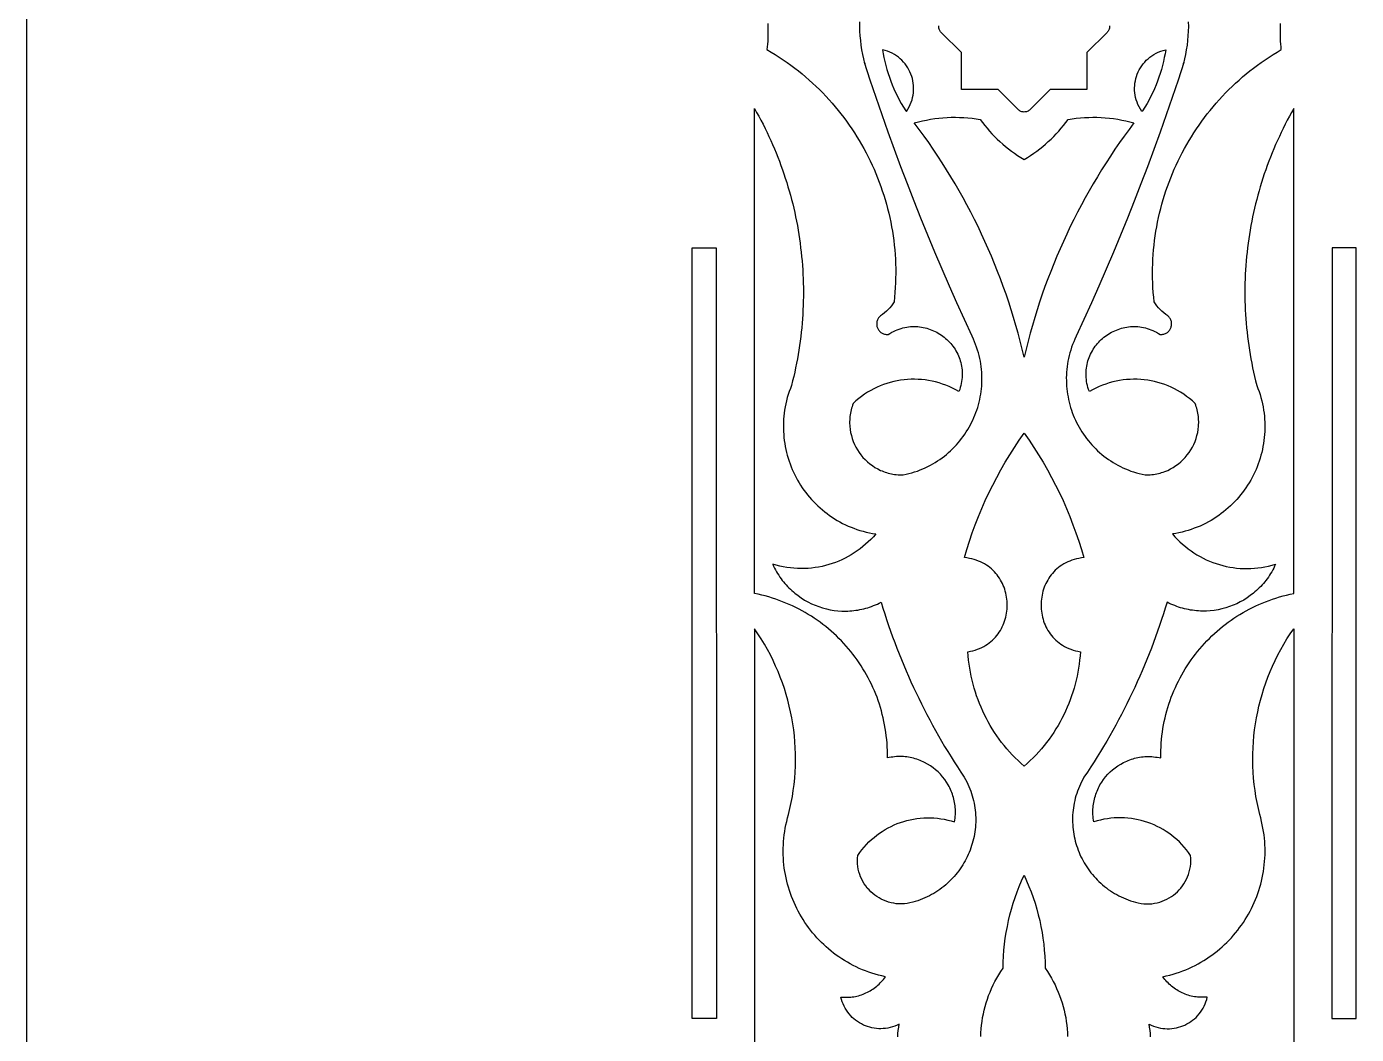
# Model space of a CAD drawing. Extents: x -149 to 151, y -466 to 434.
# Drawn here: x -149.5 to 50.5, y -167.1 to -15.6 of the extents above; entities that cross this region are included whole.
import ezdxf

# ---------------------------------------------------------------- set-up
doc = ezdxf.new("R2010")
doc.units = 0
doc.header["$MEASUREMENT"] = 0
doc.layers.add('LAYER_1', color=18, linetype='CONTINUOUS')

msp = doc.modelspace()

# ---------------------------------------------------------------- linework, layer by layer
at = {"layer": 'LAYER_1'}
for points in [[(-149.47, -465.6), (150.53, -465.6), (150.53, 434.4), (-149.47, 434.4)], [(-20.75, -19.08), (-20.65, -19.68), (-20.54, -20.27), (-20.41, -20.87), (-20.26, -21.46), (-20.1, -22.05), (-19.93, -22.64), (-19.73, -23.22), (-19.52, -23.8), (-19.3, -24.38), (-19.06, -24.95), (-18.8, -25.51), (-18.53, -26.07), (-18.24, -26.62), (-17.94, -27.17), (-17.62, -27.71), (-17.28, -28.24), (-17.16, -28.34), (-16.94, -28.01), (-16.75, -27.67), (-16.58, -27.33), (-16.44, -26.98), (-16.32, -26.62), (-16.23, -26.27), (-16.16, -25.91), (-16.11, -25.55), (-16.08, -25.19), (-16.08, -24.83), (-16.09, -24.47), (-16.13, -24.12), (-16.19, -23.77), (-16.27, -23.42), (-16.37, -23.08), (-16.49, -22.75), (-16.63, -22.42), (-16.78, -22.1), (-16.96, -21.79), (-17.15, -21.5), (-17.36, -21.21), (-17.59, -20.93), (-17.84, -20.67), (-18.1, -20.43), (-18.38, -20.19), (-18.67, -19.98), (-18.98, -19.78), (-19.31, -19.6), (-19.65, -19.44), (-20, -19.3), (-20.37, -19.17)], [(21.82, -19.08), (21.72, -19.68), (21.61, -20.27), (21.48, -20.87), (21.33, -21.46), (21.17, -22.05), (20.99, -22.64), (20.8, -23.22), (20.59, -23.8), (20.37, -24.38), (20.13, -24.95), (19.87, -25.51), (19.6, -26.07), (19.31, -26.62), (19.01, -27.17), (18.69, -27.71), (18.35, -28.24), (18.22, -28.34), (18.01, -28.01), (17.82, -27.67), (17.65, -27.33), (17.51, -26.98), (17.39, -26.62), (17.3, -26.27), (17.22, -25.91), (17.18, -25.55), (17.15, -25.19), (17.14, -24.83), (17.16, -24.47), (17.2, -24.12), (17.26, -23.77), (17.34, -23.42), (17.44, -23.08), (17.55, -22.75), (17.69, -22.42), (17.85, -22.1), (18.02, -21.79), (18.22, -21.5), (18.43, -21.21), (18.66, -20.93), (18.9, -20.67), (19.17, -20.43), (19.45, -20.19), (19.74, -19.98), (20.05, -19.78), (20.37, -19.6), (20.71, -19.44), (21.07, -19.3), (21.44, -19.17)], [(-40.02, -100.83), (-40.02, -27.9), (-39.69, -28.5), (-39.36, -29.09), (-39.04, -29.69), (-38.73, -30.29), (-38.43, -30.9), (-38.13, -31.51), (-37.84, -32.12), (-37.56, -32.74), (-37.28, -33.35), (-37.02, -33.97), (-36.76, -34.6), (-36.51, -35.22), (-36.27, -35.85), (-36.03, -36.48), (-35.81, -37.12), (-35.59, -37.75), (-35.38, -38.39), (-35.17, -39.03), (-34.98, -39.67), (-34.79, -40.31), (-34.61, -40.96), (-34.44, -41.61), (-34.27, -42.26), (-34.12, -42.91), (-33.97, -43.56), (-33.83, -44.22), (-33.69, -44.87), (-33.57, -45.53), (-33.45, -46.19), (-33.34, -46.85), (-33.24, -47.51), (-33.15, -48.17), (-33.07, -48.84), (-32.99, -49.5), (-32.92, -50.17), (-32.86, -50.83), (-32.81, -51.5), (-32.76, -52.17), (-32.72, -52.84), (-32.7, -53.51), (-32.67, -54.18), (-32.66, -54.85), (-32.66, -55.52), (-32.66, -56.19), (-32.67, -56.86), (-32.69, -57.53), (-32.72, -58.2), (-32.76, -58.87), (-32.8, -59.54), (-32.85, -60.21), (-32.91, -60.88), (-32.98, -61.55), (-33.06, -62.22), (-33.14, -62.89), (-33.24, -63.56), (-33.34, -64.23), (-33.45, -64.89), (-33.57, -65.56), (-33.69, -66.23), (-33.83, -66.89), (-33.97, -67.55), (-34.12, -68.22), (-34.28, -68.88), (-34.44, -69.54), (-34.62, -70), (-34.79, -70.46), (-34.94, -70.92), (-35.08, -71.39), (-35.2, -71.85), (-35.31, -72.32), (-35.4, -72.78), (-35.48, -73.25), (-35.54, -73.71), (-35.6, -74.17), (-35.63, -74.64), (-35.66, -75.1), (-35.67, -75.56), (-35.67, -76.02), (-35.65, -76.48), (-35.62, -76.94), (-35.58, -77.39), (-35.53, -77.84), (-35.46, -78.29), (-35.39, -78.74), (-35.3, -79.18), (-35.19, -79.62), (-35.08, -80.06), (-34.95, -80.49), (-34.82, -80.92), (-34.67, -81.35), (-34.5, -81.77), (-34.33, -82.18), (-34.15, -82.59), (-33.95, -83), (-33.75, -83.39), (-33.53, -83.79), (-33.31, -84.18), (-33.07, -84.56), (-32.82, -84.93), (-32.57, -85.3), (-32.3, -85.66), (-32.02, -86.01), (-31.73, -86.36), (-31.44, -86.7), (-31.13, -87.03), (-30.81, -87.35), (-30.49, -87.67), (-30.16, -87.97), (-29.81, -88.27), (-29.46, -88.55), (-29.1, -88.83), (-28.73, -89.1), (-28.35, -89.36), (-27.97, -89.61), (-27.57, -89.85), (-27.17, -90.07), (-26.76, -90.29), (-26.35, -90.5), (-25.92, -90.69), (-25.49, -90.87), (-25.05, -91.04), (-24.6, -91.2), (-24.15, -91.35), (-23.69, -91.48), (-23.22, -91.61), (-22.74, -91.71), (-22.26, -91.81), (-21.78, -91.89), (-22.14, -92.3), (-22.51, -92.7), (-22.9, -93.08), (-23.3, -93.44), (-23.71, -93.79), (-24.13, -94.12), (-24.56, -94.44), (-25.01, -94.74), (-25.46, -95.02), (-25.92, -95.28), (-26.39, -95.53), (-26.86, -95.76), (-27.35, -95.97), (-27.84, -96.16), (-28.34, -96.34), (-28.84, -96.5), (-29.35, -96.64), (-29.86, -96.76), (-30.38, -96.86), (-30.9, -96.94), (-31.42, -97.01), (-31.95, -97.06), (-32.48, -97.08), (-33.01, -97.09), (-33.55, -97.08), (-34.08, -97.05), (-34.61, -97), (-35.15, -96.93), (-35.68, -96.84), (-36.21, -96.73), (-36.74, -96.6), (-37.27, -96.45), (-37.14, -96.74), (-36.99, -97.02), (-36.85, -97.3), (-36.69, -97.57), (-36.53, -97.84), (-36.37, -98.1), (-36.2, -98.36), (-36.02, -98.61), (-35.83, -98.86), (-35.64, -99.1), (-35.45, -99.33), (-35.25, -99.56), (-35.04, -99.78), (-34.83, -99.99), (-34.62, -100.2), (-34.4, -100.41), (-34.17, -100.61), (-33.94, -100.8), (-33.47, -101.16), (-32.99, -101.5), (-32.48, -101.82), (-31.97, -102.11), (-31.44, -102.37), (-30.9, -102.6), (-30.34, -102.81), (-29.78, -102.99), (-29.21, -103.14), (-28.63, -103.27), (-28.05, -103.37), (-27.46, -103.43), (-26.87, -103.47), (-26.57, -103.48), (-26.27, -103.48), (-25.97, -103.47), (-25.68, -103.45), (-25.38, -103.43), (-25.08, -103.4), (-24.78, -103.36), (-24.48, -103.32), (-24.18, -103.26), (-23.88, -103.2), (-23.59, -103.13), (-23.29, -103.06), (-22.99, -102.97), (-22.7, -102.88), (-22.41, -102.77), (-22.11, -102.66), (-21.82, -102.55), (-21.53, -102.42), (-21.25, -102.29), (-20.96, -102.14), (-20.7, -103.02), (-20.42, -103.89), (-20.14, -104.76), (-19.85, -105.63), (-19.55, -106.49), (-19.24, -107.35), (-18.92, -108.21), (-18.6, -109.06), (-18.27, -109.91), (-17.93, -110.76), (-17.58, -111.6), (-17.22, -112.45), (-16.86, -113.28), (-16.49, -114.12), (-16.11, -114.95), (-15.72, -115.77), (-15.32, -116.59), (-14.92, -117.41), (-14.51, -118.23), (-14.09, -119.04), (-13.66, -119.85), (-13.23, -120.65), (-12.79, -121.45), (-12.34, -122.24), (-11.88, -123.03), (-11.42, -123.82), (-10.94, -124.6), (-10.46, -125.38), (-9.97, -126.15), (-9.48, -126.92), (-8.98, -127.69), (-8.47, -128.45), (-8.28, -128.79), (-8.1, -129.14), (-7.93, -129.49), (-7.77, -129.84), (-7.63, -130.19), (-7.5, -130.54), (-7.37, -130.9), (-7.26, -131.26), (-7.16, -131.62), (-7.07, -131.98), (-7, -132.34), (-6.93, -132.7), (-6.87, -133.07), (-6.83, -133.43), (-6.79, -133.79), (-6.77, -134.15), (-6.75, -134.52), (-6.75, -134.88), (-6.75, -135.24), (-6.77, -135.6), (-6.8, -135.96), (-6.83, -136.31), (-6.88, -136.67), (-6.94, -137.02), (-7, -137.37), (-7.08, -137.72), (-7.16, -138.07), (-7.26, -138.41), (-7.36, -138.75), (-7.47, -139.09), (-7.59, -139.43), (-7.72, -139.76), (-7.86, -140.09), (-8.01, -140.41), (-8.17, -140.73), (-8.34, -141.04), (-8.51, -141.35), (-8.7, -141.66), (-8.89, -141.96), (-9.09, -142.26), (-9.3, -142.55), (-9.52, -142.83), (-9.74, -143.11), (-9.98, -143.38), (-10.22, -143.65), (-10.47, -143.91), (-10.73, -144.16), (-10.99, -144.41), (-11.26, -144.65), (-11.54, -144.88), (-11.83, -145.11), (-12.13, -145.33), (-12.43, -145.54), (-12.74, -145.74), (-13.06, -145.93), (-13.38, -146.12), (-13.71, -146.29), (-14.05, -146.46), (-14.39, -146.62), (-14.75, -146.77), (-15.1, -146.91), (-15.47, -147.04), (-15.84, -147.16), (-16.22, -147.27), (-16.64, -147.37), (-17.05, -147.44), (-17.47, -147.49), (-17.88, -147.51), (-18.29, -147.51), (-18.69, -147.48), (-19.08, -147.42), (-19.47, -147.34), (-19.85, -147.24), (-20.23, -147.12), (-20.59, -146.97), (-20.94, -146.81), (-21.28, -146.62), (-21.61, -146.42), (-21.93, -146.19), (-22.23, -145.95), (-22.52, -145.69), (-22.79, -145.41), (-23.05, -145.12), (-23.28, -144.81), (-23.51, -144.49), (-23.71, -144.16), (-23.89, -143.81), (-24.05, -143.45), (-24.19, -143.08), (-24.31, -142.7), (-24.4, -142.31), (-24.47, -141.9), (-24.52, -141.5), (-24.54, -141.08), (-24.53, -140.65), (-24.49, -140.22), (-24.19, -139.79), (-23.87, -139.37), (-23.53, -138.96), (-23.18, -138.57), (-22.81, -138.2), (-22.44, -137.85), (-22.04, -137.51), (-21.64, -137.19), (-21.23, -136.88), (-20.8, -136.6), (-20.37, -136.33), (-19.92, -136.08), (-19.47, -135.85), (-19.01, -135.64), (-18.54, -135.44), (-18.06, -135.26), (-17.58, -135.11), (-17.09, -134.97), (-16.59, -134.85), (-16.09, -134.75), (-15.59, -134.67), (-15.08, -134.62), (-14.57, -134.58), (-14.06, -134.56), (-13.54, -134.56), (-13.03, -134.59), (-12.51, -134.63), (-11.99, -134.7), (-11.48, -134.79), (-10.96, -134.9), (-10.45, -135.03), (-9.94, -135.18), (-9.89, -134.91), (-9.86, -134.63), (-9.83, -134.36), (-9.81, -134.09), (-9.81, -133.82), (-9.81, -133.55), (-9.81, -133.29), (-9.83, -133.02), (-9.86, -132.76), (-9.89, -132.5), (-9.93, -132.25), (-9.98, -131.99), (-10.04, -131.74), (-10.1, -131.5), (-10.17, -131.25), (-10.25, -131.01), (-10.34, -130.77), (-10.43, -130.54), (-10.53, -130.3), (-10.64, -130.08), (-10.75, -129.85), (-10.87, -129.63), (-11.13, -129.2), (-11.41, -128.79), (-11.72, -128.4), (-12.05, -128.02), (-12.4, -127.67), (-12.77, -127.34), (-13.16, -127.03), (-13.57, -126.74), (-13.99, -126.48), (-14.43, -126.24), (-14.66, -126.13), (-14.89, -126.03), (-15.12, -125.93), (-15.36, -125.84), (-15.6, -125.76), (-15.84, -125.68), (-16.08, -125.62), (-16.33, -125.56), (-16.58, -125.51), (-16.84, -125.46), (-17.09, -125.42), (-17.35, -125.4), (-17.61, -125.37), (-17.87, -125.36), (-18.14, -125.36), (-18.4, -125.36), (-18.67, -125.37), (-18.94, -125.4), (-19.21, -125.43), (-19.48, -125.47), (-19.75, -125.51), (-20.02, -125.57), (-20.02, -125.01), (-20.03, -124.45), (-20.05, -123.89), (-20.08, -123.34), (-20.13, -122.78), (-20.19, -122.24), (-20.26, -121.69), (-20.34, -121.15), (-20.44, -120.61), (-20.54, -120.08), (-20.66, -119.54), (-20.79, -119.02), (-20.93, -118.5), (-21.08, -117.98), (-21.24, -117.46), (-21.41, -116.95), (-21.59, -116.45), (-21.79, -115.95), (-21.99, -115.46), (-22.21, -114.97), (-22.43, -114.48), (-22.67, -114), (-22.91, -113.53), (-23.17, -113.06), (-23.43, -112.6), (-23.7, -112.15), (-23.99, -111.7), (-24.28, -111.26), (-24.58, -110.82), (-24.89, -110.39), (-25.22, -109.97), (-25.54, -109.55), (-25.88, -109.15), (-26.23, -108.74), (-26.58, -108.35), (-26.95, -107.97), (-27.32, -107.59), (-27.7, -107.22), (-28.09, -106.85), (-28.48, -106.5), (-28.89, -106.15), (-29.3, -105.82), (-29.72, -105.49), (-30.14, -105.17), (-30.57, -104.86), (-31.02, -104.56), (-31.46, -104.26), (-31.92, -103.98), (-32.38, -103.71), (-32.85, -103.44), (-33.32, -103.19), (-33.8, -102.94), (-34.29, -102.71), (-34.78, -102.48), (-35.28, -102.27), (-35.79, -102.07), (-36.3, -101.87), (-36.81, -101.69), (-37.33, -101.52), (-37.86, -101.36), (-38.4, -101.21), (-38.93, -101.07), (-39.48, -100.95)], [(41.09, -100.83), (41.09, -27.9), (40.76, -28.5), (40.43, -29.09), (40.11, -29.69), (39.8, -30.29), (39.49, -30.9), (39.2, -31.51), (38.91, -32.12), (38.62, -32.74), (38.35, -33.35), (38.09, -33.97), (37.83, -34.6), (37.58, -35.22), (37.33, -35.85), (37.1, -36.48), (36.87, -37.12), (36.65, -37.75), (36.44, -38.39), (36.24, -39.03), (36.04, -39.67), (35.86, -40.31), (35.68, -40.96), (35.5, -41.61), (35.34, -42.26), (35.18, -42.91), (35.03, -43.56), (34.89, -44.22), (34.76, -44.87), (34.64, -45.53), (34.52, -46.19), (34.41, -46.85), (34.31, -47.51), (34.22, -48.17), (34.13, -48.84), (34.06, -49.5), (33.99, -50.17), (33.93, -50.83), (33.87, -51.5), (33.83, -52.17), (33.79, -52.84), (33.76, -53.51), (33.74, -54.18), (33.73, -54.85), (33.72, -55.52), (33.73, -56.19), (33.74, -56.86), (33.76, -57.53), (33.79, -58.2), (33.82, -58.87), (33.87, -59.54), (33.92, -60.21), (33.98, -60.88), (34.05, -61.55), (34.13, -62.22), (34.21, -62.89), (34.3, -63.56), (34.4, -64.23), (34.51, -64.89), (34.63, -65.56), (34.76, -66.23), (34.89, -66.89), (35.03, -67.55), (35.19, -68.22), (35.34, -68.88), (35.51, -69.54), (35.69, -70), (35.86, -70.46), (36.01, -70.92), (36.14, -71.39), (36.27, -71.85), (36.37, -72.32), (36.47, -72.78), (36.55, -73.25), (36.61, -73.71), (36.66, -74.17), (36.7, -74.64), (36.72, -75.1), (36.74, -75.56), (36.73, -76.02), (36.72, -76.48), (36.69, -76.94), (36.65, -77.39), (36.6, -77.84), (36.53, -78.29), (36.45, -78.74), (36.36, -79.18), (36.26, -79.62), (36.15, -80.06), (36.02, -80.49), (35.88, -80.92), (35.73, -81.35), (35.57, -81.77), (35.4, -82.18), (35.22, -82.59), (35.02, -83), (34.82, -83.39), (34.6, -83.79), (34.37, -84.18), (34.14, -84.56), (33.89, -84.93), (33.63, -85.3), (33.36, -85.66), (33.09, -86.01), (32.8, -86.36), (32.5, -86.7), (32.2, -87.03), (31.88, -87.35), (31.56, -87.67), (31.22, -87.97), (30.88, -88.27), (30.53, -88.55), (30.17, -88.83), (29.8, -89.1), (29.42, -89.36), (29.04, -89.61), (28.64, -89.85), (28.24, -90.07), (27.83, -90.29), (27.41, -90.5), (26.99, -90.69), (26.56, -90.87), (26.12, -91.04), (25.67, -91.2), (25.21, -91.35), (24.75, -91.48), (24.29, -91.61), (23.81, -91.71), (23.33, -91.81), (22.84, -91.89), (23.21, -92.3), (23.58, -92.7), (23.97, -93.08), (24.37, -93.44), (24.78, -93.79), (25.2, -94.12), (25.63, -94.44), (26.07, -94.74), (26.52, -95.02), (26.98, -95.28), (27.45, -95.53), (27.93, -95.76), (28.41, -95.97), (28.9, -96.16), (29.4, -96.34), (29.91, -96.5), (30.41, -96.64), (30.93, -96.76), (31.45, -96.86), (31.97, -96.94), (32.49, -97.01), (33.02, -97.06), (33.55, -97.08), (34.08, -97.09), (34.61, -97.08), (35.15, -97.05), (35.68, -97), (36.21, -96.93), (36.75, -96.84), (37.28, -96.73), (37.81, -96.6), (38.34, -96.45), (38.2, -96.74), (38.06, -97.02), (37.91, -97.3), (37.76, -97.57), (37.6, -97.84), (37.43, -98.1), (37.26, -98.36), (37.08, -98.61), (36.9, -98.86), (36.71, -99.1), (36.52, -99.33), (36.32, -99.56), (36.11, -99.78), (35.9, -99.99), (35.68, -100.2), (35.46, -100.41), (35.24, -100.61), (35.01, -100.8), (34.54, -101.16), (34.05, -101.5), (33.55, -101.82), (33.03, -102.11), (32.5, -102.37), (31.96, -102.6), (31.41, -102.81), (30.85, -102.99), (30.28, -103.14), (29.7, -103.27), (29.12, -103.37), (28.53, -103.43), (27.94, -103.47), (27.64, -103.48), (27.34, -103.48), (27.04, -103.47), (26.74, -103.45), (26.44, -103.43), (26.14, -103.4), (25.84, -103.36), (25.55, -103.32), (25.25, -103.26), (24.95, -103.2), (24.65, -103.13), (24.36, -103.06), (24.06, -102.97), (23.77, -102.88), (23.47, -102.77), (23.18, -102.66), (22.89, -102.55), (22.6, -102.42), (22.31, -102.29), (22.03, -102.14), (21.76, -103.02), (21.49, -103.89), (21.2, -104.76), (20.91, -105.63), (20.61, -106.49), (20.31, -107.35), (19.99, -108.21), (19.67, -109.06), (19.33, -109.91), (18.99, -110.76), (18.65, -111.6), (18.29, -112.45), (17.93, -113.28), (17.55, -114.12), (17.17, -114.95), (16.79, -115.77), (16.39, -116.59), (15.99, -117.41), (15.58, -118.23), (15.16, -119.04), (14.73, -119.85), (14.3, -120.65), (13.85, -121.45), (13.4, -122.24), (12.95, -123.03), (12.48, -123.82), (12.01, -124.6), (11.53, -125.38), (11.04, -126.15), (10.55, -126.92), (10.04, -127.69), (9.53, -128.45), (9.34, -128.79), (9.16, -129.14), (9, -129.49), (8.84, -129.84), (8.7, -130.19), (8.56, -130.54), (8.44, -130.9), (8.33, -131.26), (8.23, -131.62), (8.14, -131.98), (8.06, -132.34), (8, -132.7), (7.94, -133.07), (7.89, -133.43), (7.86, -133.79), (7.83, -134.15), (7.82, -134.52), (7.81, -134.88), (7.82, -135.24), (7.84, -135.6), (7.86, -135.96), (7.9, -136.31), (7.95, -136.67), (8, -137.02), (8.07, -137.37), (8.14, -137.72), (8.23, -138.07), (8.32, -138.41), (8.43, -138.75), (8.54, -139.09), (8.66, -139.43), (8.79, -139.76), (8.93, -140.09), (9.08, -140.41), (9.24, -140.73), (9.41, -141.04), (9.58, -141.35), (9.76, -141.66), (9.96, -141.96), (10.16, -142.26), (10.37, -142.55), (10.58, -142.83), (10.81, -143.11), (11.04, -143.38), (11.29, -143.65), (11.54, -143.91), (11.79, -144.16), (12.06, -144.41), (12.33, -144.65), (12.61, -144.88), (12.9, -145.11), (13.19, -145.33), (13.5, -145.54), (13.81, -145.74), (14.12, -145.93), (14.45, -146.12), (14.78, -146.29), (15.12, -146.46), (15.46, -146.62), (15.81, -146.77), (16.17, -146.91), (16.54, -147.04), (16.91, -147.16), (17.28, -147.27), (17.7, -147.37), (18.12, -147.44), (18.53, -147.49), (18.95, -147.51), (19.35, -147.51), (19.75, -147.48), (20.15, -147.42), (20.54, -147.34), (20.92, -147.24), (21.29, -147.12), (21.65, -146.97), (22.01, -146.81), (22.35, -146.62), (22.68, -146.42), (22.99, -146.19), (23.3, -145.95), (23.58, -145.69), (23.86, -145.41), (24.11, -145.12), (24.35, -144.81), (24.57, -144.49), (24.77, -144.16), (24.96, -143.81), (25.12, -143.45), (25.26, -143.08), (25.37, -142.7), (25.47, -142.31), (25.54, -141.9), (25.58, -141.5), (25.6, -141.08), (25.6, -140.65), (25.56, -140.22), (25.25, -139.79), (24.93, -139.37), (24.6, -138.96), (24.25, -138.57), (23.88, -138.2), (23.5, -137.85), (23.11, -137.51), (22.71, -137.19), (22.29, -136.88), (21.87, -136.6), (21.43, -136.33), (20.99, -136.08), (20.54, -135.85), (20.07, -135.64), (19.6, -135.44), (19.13, -135.26), (18.64, -135.11), (18.15, -134.97), (17.66, -134.85), (17.16, -134.75), (16.66, -134.67), (16.15, -134.62), (15.64, -134.58), (15.12, -134.56), (14.61, -134.56), (14.09, -134.59), (13.58, -134.63), (13.06, -134.7), (12.54, -134.79), (12.03, -134.9), (11.51, -135.03), (11, -135.18), (10.96, -134.91), (10.92, -134.63), (10.9, -134.36), (10.88, -134.09), (10.87, -133.82), (10.87, -133.55), (10.88, -133.29), (10.9, -133.02), (10.92, -132.76), (10.96, -132.5), (11, -132.25), (11.05, -131.99), (11.1, -131.74), (11.17, -131.5), (11.24, -131.25), (11.32, -131.01), (11.4, -130.77), (11.5, -130.54), (11.6, -130.3), (11.7, -130.08), (11.82, -129.85), (11.94, -129.63), (12.2, -129.2), (12.48, -128.79), (12.79, -128.4), (13.12, -128.02), (13.47, -127.67), (13.84, -127.34), (14.23, -127.03), (14.63, -126.74), (15.06, -126.48), (15.5, -126.24), (15.73, -126.13), (15.96, -126.03), (16.19, -125.93), (16.42, -125.84), (16.66, -125.76), (16.91, -125.68), (17.15, -125.62), (17.4, -125.56), (17.65, -125.51), (17.9, -125.46), (18.16, -125.42), (18.42, -125.4), (18.68, -125.37), (18.94, -125.36), (19.2, -125.36), (19.47, -125.36), (19.73, -125.37), (20, -125.4), (20.27, -125.43), (20.54, -125.47), (20.82, -125.51), (21.09, -125.57), (21.09, -125.01), (21.1, -124.45), (21.12, -123.89), (21.15, -123.34), (21.2, -122.78), (21.26, -122.24), (21.33, -121.69), (21.41, -121.15), (21.5, -120.61), (21.61, -120.08), (21.73, -119.54), (21.85, -119.02), (21.99, -118.5), (22.14, -117.98), (22.31, -117.46), (22.48, -116.95), (22.66, -116.45), (22.85, -115.95), (23.06, -115.46), (23.27, -114.97), (23.5, -114.48), (23.73, -114), (23.98, -113.53), (24.23, -113.06), (24.5, -112.6), (24.77, -112.15), (25.06, -111.7), (25.35, -111.26), (25.65, -110.82), (25.96, -110.39), (26.28, -109.97), (26.61, -109.55), (26.95, -109.15), (27.3, -108.74), (27.65, -108.35), (28.01, -107.97), (28.39, -107.59), (28.77, -107.22), (29.15, -106.85), (29.55, -106.5), (29.95, -106.15), (30.36, -105.82), (30.78, -105.49), (31.21, -105.17), (31.64, -104.86), (32.08, -104.56), (32.53, -104.26), (32.98, -103.98), (33.45, -103.71), (33.91, -103.44), (34.39, -103.19), (34.87, -102.94), (35.35, -102.71), (35.85, -102.48), (36.35, -102.27), (36.85, -102.07), (37.36, -101.87), (37.88, -101.69), (38.4, -101.52), (38.93, -101.36), (39.46, -101.21), (40, -101.07), (40.54, -100.95)], [(0.53, -65.29), (0.25, -64.09), (-0.05, -62.9), (-0.37, -61.71), (-0.7, -60.53), (-1.05, -59.35), (-1.42, -58.18), (-1.79, -57.01), (-2.19, -55.85), (-2.6, -54.7), (-3.02, -53.55), (-3.46, -52.4), (-3.91, -51.27), (-4.38, -50.14), (-4.87, -49.01), (-5.36, -47.9), (-5.88, -46.79), (-6.4, -45.68), (-6.95, -44.59), (-7.5, -43.5), (-8.07, -42.42), (-8.65, -41.34), (-9.25, -40.28), (-9.86, -39.22), (-10.49, -38.17), (-11.13, -37.13), (-11.78, -36.09), (-12.45, -35.07), (-13.13, -34.05), (-13.82, -33.04), (-14.52, -32.05), (-15.24, -31.06), (-15.98, -30.07), (-15.37, -29.91), (-14.76, -29.77), (-14.15, -29.65), (-13.53, -29.54), (-12.91, -29.44), (-12.29, -29.37), (-11.67, -29.31), (-11.05, -29.27), (-10.42, -29.24), (-9.8, -29.24), (-9.17, -29.25), (-8.55, -29.27), (-7.93, -29.32), (-7.3, -29.38), (-6.68, -29.45), (-6.06, -29.55), (-5.73, -30), (-5.39, -30.45), (-5.04, -30.88), (-4.67, -31.3), (-4.3, -31.72), (-3.91, -32.12), (-3.51, -32.52), (-3.11, -32.9), (-2.69, -33.27), (-2.26, -33.63), (-1.82, -33.98), (-1.37, -34.32), (-0.91, -34.65), (-0.44, -34.96), (0.04, -35.27), (0.53, -35.56), (1.02, -35.27), (1.5, -34.96), (1.98, -34.65), (2.44, -34.32), (2.89, -33.98), (3.33, -33.63), (3.75, -33.27), (4.17, -32.9), (4.58, -32.52), (4.98, -32.12), (5.36, -31.72), (5.74, -31.3), (6.1, -30.88), (6.46, -30.45), (6.8, -30), (7.13, -29.55), (7.75, -29.45), (8.37, -29.38), (8.99, -29.32), (9.62, -29.27), (10.24, -29.25), (10.86, -29.24), (11.49, -29.24), (12.11, -29.27), (12.74, -29.31), (13.36, -29.37), (13.98, -29.44), (14.6, -29.54), (15.21, -29.65), (15.83, -29.77), (16.44, -29.91), (17.04, -30.07), (16.31, -31.06), (15.59, -32.05), (14.88, -33.04), (14.19, -34.05), (13.51, -35.07), (12.85, -36.09), (12.19, -37.13), (11.56, -38.17), (10.93, -39.22), (10.32, -40.28), (9.72, -41.34), (9.14, -42.42), (8.57, -43.5), (8.01, -44.59), (7.47, -45.68), (6.94, -46.79), (6.43, -47.9), (5.93, -49.01), (5.45, -50.14), (4.98, -51.27), (4.53, -52.4), (4.09, -53.55), (3.66, -54.7), (3.25, -55.85), (2.86, -57.01), (2.48, -58.18), (2.12, -59.35), (1.77, -60.53), (1.44, -61.71), (1.12, -62.9), (0.82, -64.09)], [(-45.72, -164.73), (-49.39, -164.73), (-49.39, -48.85), (-45.76, -48.85)], [(46.79, -164.73), (50.46, -164.73), (50.46, -48.85), (46.83, -48.85)], [(0.53, -126.81), (0.07, -126.4), (-0.38, -125.97), (-0.83, -125.54), (-1.26, -125.09), (-1.67, -124.64), (-2.08, -124.17), (-2.47, -123.7), (-2.85, -123.22), (-3.22, -122.72), (-3.57, -122.22), (-3.92, -121.72), (-4.25, -121.2), (-4.56, -120.68), (-4.86, -120.15), (-5.15, -119.61), (-5.43, -119.06), (-5.69, -118.51), (-5.94, -117.95), (-6.18, -117.39), (-6.4, -116.82), (-6.61, -116.24), (-6.8, -115.66), (-6.98, -115.07), (-7.14, -114.48), (-7.29, -113.89), (-7.43, -113.29), (-7.55, -112.68), (-7.65, -112.07), (-7.74, -111.46), (-7.82, -110.85), (-7.88, -110.23), (-7.92, -109.61), (-7.54, -109.53), (-7.18, -109.44), (-6.83, -109.34), (-6.49, -109.22), (-6.16, -109.09), (-5.84, -108.94), (-5.54, -108.79), (-5.25, -108.62), (-4.98, -108.44), (-4.71, -108.25), (-4.46, -108.05), (-4.22, -107.84), (-3.99, -107.62), (-3.78, -107.39), (-3.58, -107.15), (-3.39, -106.9), (-3.21, -106.65), (-3.04, -106.39), (-2.89, -106.12), (-2.75, -105.85), (-2.62, -105.57), (-2.51, -105.29), (-2.4, -105), (-2.31, -104.71), (-2.23, -104.42), (-2.16, -104.12), (-2.11, -103.82), (-2.07, -103.52), (-2.03, -103.21), (-2.02, -102.91), (-2.01, -102.6), (-2.01, -102.3), (-2.03, -101.99), (-2.06, -101.69), (-2.1, -101.39), (-2.16, -101.08), (-2.22, -100.79), (-2.3, -100.49), (-2.39, -100.2), (-2.49, -99.91), (-2.6, -99.63), (-2.73, -99.35), (-2.87, -99.08), (-3.01, -98.81), (-3.18, -98.55), (-3.35, -98.29), (-3.53, -98.05), (-3.73, -97.81), (-3.94, -97.58), (-4.16, -97.35), (-4.39, -97.14), (-4.63, -96.94), (-4.88, -96.75), (-5.15, -96.56), (-5.43, -96.39), (-5.72, -96.24), (-6.02, -96.09), (-6.33, -95.96), (-6.66, -95.84), (-6.99, -95.73), (-7.34, -95.64), (-7.7, -95.56), (-8.07, -95.5), (-8.45, -95.45), (-8.08, -94.2), (-7.69, -92.95), (-7.26, -91.72), (-6.82, -90.49), (-6.34, -89.28), (-5.84, -88.07), (-5.31, -86.88), (-4.76, -85.7), (-4.19, -84.53), (-3.59, -83.38), (-2.96, -82.23), (-2.31, -81.1), (-1.64, -79.99), (-0.94, -78.89), (-0.21, -77.8), (0.53, -76.73), (1.28, -77.8), (2, -78.89), (2.7, -79.99), (3.38, -81.1), (4.03, -82.23), (4.65, -83.38), (5.25, -84.53), (5.83, -85.7), (6.38, -86.88), (6.91, -88.07), (7.41, -89.28), (7.88, -90.49), (8.33, -91.72), (8.75, -92.95), (9.15, -94.2), (9.52, -95.45), (9.14, -95.5), (8.77, -95.56), (8.41, -95.64), (8.06, -95.73), (7.72, -95.84), (7.4, -95.96), (7.09, -96.09), (6.79, -96.24), (6.5, -96.39), (6.22, -96.56), (5.95, -96.75), (5.7, -96.94), (5.45, -97.14), (5.22, -97.35), (5, -97.58), (4.8, -97.81), (4.6, -98.05), (4.41, -98.29), (4.24, -98.55), (4.08, -98.81), (3.93, -99.08), (3.8, -99.35), (3.67, -99.63), (3.56, -99.91), (3.46, -100.2), (3.37, -100.49), (3.29, -100.79), (3.22, -101.08), (3.17, -101.39), (3.13, -101.69), (3.1, -101.99), (3.08, -102.3), (3.08, -102.6), (3.08, -102.91), (3.1, -103.21), (3.13, -103.52), (3.17, -103.82), (3.23, -104.12), (3.3, -104.42), (3.38, -104.71), (3.47, -105), (3.57, -105.29), (3.69, -105.57), (3.82, -105.85), (3.96, -106.12), (4.11, -106.39), (4.28, -106.65), (4.45, -106.9), (4.64, -107.15), (4.84, -107.39), (5.06, -107.62), (5.29, -107.84), (5.53, -108.05), (5.78, -108.25), (6.04, -108.44), (6.32, -108.62), (6.61, -108.79), (6.91, -108.94), (7.23, -109.09), (7.55, -109.22), (7.89, -109.34), (8.24, -109.44), (8.61, -109.53), (8.99, -109.61), (8.94, -110.23), (8.88, -110.85), (8.81, -111.46), (8.72, -112.07), (8.61, -112.68), (8.49, -113.29), (8.36, -113.89), (8.21, -114.48), (8.04, -115.07), (7.87, -115.66), (7.67, -116.24), (7.47, -116.82), (7.24, -117.39), (7.01, -117.95), (6.76, -118.51), (6.5, -119.06), (6.22, -119.61), (5.93, -120.15), (5.63, -120.68), (5.31, -121.2), (4.98, -121.72), (4.64, -122.22), (4.29, -122.72), (3.92, -123.22), (3.54, -123.7), (3.14, -124.17), (2.74, -124.64), (2.32, -125.09), (1.89, -125.54), (1.45, -125.97), (1, -126.4)]]:
    msp.add_lwpolyline(points, close=True, dxfattribs=at)
for points in [[(-38, -15.14), (-38.01, -15.6), (-38, -16.06), (-37.99, -16.51), (-38, -16.95), (-38.01, -17.38), (-38.03, -17.8), (-38.06, -18.22), (-38.09, -18.64), (-38.14, -19.05), (-37.52, -19.42), (-36.9, -19.8), (-36.3, -20.18), (-35.7, -20.58), (-35.12, -20.99), (-34.54, -21.41), (-33.97, -21.83), (-33.41, -22.27), (-32.86, -22.72), (-32.32, -23.17), (-31.79, -23.63), (-31.27, -24.11), (-30.76, -24.59), (-30.25, -25.08), (-29.76, -25.58), (-29.28, -26.08), (-28.8, -26.6), (-28.34, -27.12), (-27.88, -27.65), (-27.44, -28.19), (-27.01, -28.73), (-26.58, -29.28), (-26.17, -29.84), (-25.77, -30.41), (-25.37, -30.98), (-24.99, -31.56), (-24.62, -32.15), (-24.26, -32.74), (-23.91, -33.34), (-23.57, -33.94), (-23.24, -34.56), (-22.92, -35.17), (-22.62, -35.79), (-22.32, -36.42), (-22.04, -37.05), (-21.77, -37.69), (-21.5, -38.33), (-21.25, -38.98), (-21.02, -39.63), (-20.79, -40.29), (-20.57, -40.95), (-20.37, -41.62), (-20.18, -42.29), (-20, -42.96), (-19.83, -43.63), (-19.68, -44.32), (-19.53, -45), (-19.4, -45.69), (-19.28, -46.38), (-19.18, -47.07), (-19.08, -47.76), (-19, -48.46), (-18.93, -49.16), (-18.87, -49.87), (-18.83, -50.57), (-18.8, -51.28), (-18.78, -51.99), (-18.78, -52.7), (-18.79, -53.41), (-18.81, -54.13), (-18.84, -54.84), (-18.89, -55.56), (-18.95, -56.27), (-19.03, -56.99), (-19.22, -57.3), (-19.43, -57.6), (-19.67, -57.89), (-19.91, -58.16), (-20.18, -58.41), (-20.46, -58.65), (-20.75, -58.87), (-21.06, -59.07), (-21.17, -59.17), (-21.26, -59.27), (-21.35, -59.37), (-21.42, -59.48), (-21.48, -59.6), (-21.53, -59.71), (-21.57, -59.83), (-21.61, -59.95), (-21.63, -60.07), (-21.64, -60.19), (-21.64, -60.31), (-21.64, -60.43), (-21.62, -60.55), (-21.6, -60.67), (-21.56, -60.78), (-21.52, -60.9), (-21.47, -61.01), (-21.42, -61.11), (-21.35, -61.21), (-21.28, -61.31), (-21.2, -61.4), (-21.12, -61.49), (-21.02, -61.57), (-20.93, -61.64), (-20.82, -61.7), (-20.71, -61.76), (-20.59, -61.81), (-20.47, -61.85), (-20.34, -61.87), (-20.21, -61.89), (-20.07, -61.9), (-19.93, -61.89), (-19.65, -61.72), (-19.38, -61.56), (-19.1, -61.42), (-18.82, -61.29), (-18.54, -61.17), (-18.26, -61.07), (-17.97, -60.98), (-17.69, -60.9), (-17.41, -60.83), (-17.13, -60.78), (-16.85, -60.74), (-16.56, -60.71), (-16.28, -60.69), (-16, -60.69), (-15.73, -60.69), (-15.45, -60.71), (-15.18, -60.74), (-14.9, -60.77), (-14.64, -60.82), (-14.37, -60.88), (-14.11, -60.95), (-13.84, -61.03), (-13.59, -61.12), (-13.34, -61.22), (-13.09, -61.32), (-12.84, -61.44), (-12.6, -61.56), (-12.37, -61.7), (-12.14, -61.84), (-11.91, -61.99), (-11.69, -62.15), (-11.48, -62.31), (-11.27, -62.49), (-11.07, -62.67), (-10.87, -62.86), (-10.69, -63.05), (-10.51, -63.25), (-10.33, -63.46), (-10.17, -63.67), (-10.01, -63.89), (-9.86, -64.12), (-9.72, -64.35), (-9.59, -64.59), (-9.46, -64.83), (-9.35, -65.08), (-9.25, -65.33), (-9.15, -65.59), (-9.07, -65.85), (-8.99, -66.12), (-8.93, -66.39), (-8.87, -66.66), (-8.83, -66.94), (-8.8, -67.22), (-8.78, -67.51), (-8.77, -67.79), (-8.78, -68.08), (-8.79, -68.38), (-8.82, -68.67), (-8.86, -68.97), (-8.92, -69.27), (-8.98, -69.57), (-9.07, -69.87), (-9.16, -70.18), (-9.27, -70.48), (-9.75, -70.21), (-10.24, -69.96), (-10.74, -69.73), (-11.24, -69.52), (-11.75, -69.34), (-12.26, -69.17), (-12.78, -69.03), (-13.3, -68.91), (-13.83, -68.81), (-14.35, -68.73), (-14.88, -68.67), (-15.41, -68.64), (-15.94, -68.62), (-16.47, -68.63), (-16.99, -68.66), (-17.52, -68.7), (-18.04, -68.77), (-18.56, -68.86), (-19.08, -68.97), (-19.59, -69.1), (-20.1, -69.26), (-20.6, -69.43), (-21.1, -69.62), (-21.59, -69.83), (-22.07, -70.07), (-22.54, -70.32), (-23.01, -70.59), (-23.46, -70.88), (-23.91, -71.2), (-24.34, -71.53), (-24.76, -71.88), (-25.17, -72.26), (-25.26, -72.5), (-25.34, -72.75), (-25.42, -72.99), (-25.48, -73.24), (-25.54, -73.49), (-25.59, -73.73), (-25.63, -73.98), (-25.66, -74.22), (-25.68, -74.47), (-25.7, -74.71), (-25.71, -74.96), (-25.71, -75.2), (-25.69, -75.68), (-25.64, -76.16), (-25.56, -76.63), (-25.45, -77.09), (-25.32, -77.54), (-25.16, -77.98), (-24.98, -78.42), (-24.77, -78.83), (-24.53, -79.24), (-24.28, -79.63), (-24, -80.01), (-23.7, -80.37), (-23.37, -80.71), (-23.03, -81.03), (-22.67, -81.33), (-22.29, -81.61), (-21.9, -81.87), (-21.48, -82.1), (-21.05, -82.32), (-20.83, -82.41), (-20.61, -82.5), (-20.38, -82.58), (-20.15, -82.66), (-19.91, -82.73), (-19.67, -82.79), (-19.43, -82.84), (-19.19, -82.89), (-18.94, -82.93), (-18.69, -82.96), (-18.43, -82.98), (-18.18, -83), (-17.92, -83.01), (-17.66, -83.01), (-17.22, -82.91), (-16.78, -82.81), (-16.36, -82.69), (-15.94, -82.56), (-15.52, -82.42), (-15.12, -82.26), (-14.72, -82.1), (-14.33, -81.93), (-13.94, -81.74), (-13.57, -81.55), (-13.2, -81.34), (-12.83, -81.13), (-12.48, -80.9), (-12.13, -80.67), (-11.79, -80.43), (-11.46, -80.18), (-11.14, -79.92), (-10.83, -79.65), (-10.52, -79.37), (-10.22, -79.09), (-9.93, -78.79), (-9.65, -78.49), (-9.38, -78.19), (-9.12, -77.87), (-8.87, -77.55), (-8.62, -77.22), (-8.39, -76.89), (-8.16, -76.55), (-7.95, -76.2), (-7.74, -75.85), (-7.54, -75.49), (-7.36, -75.13), (-7.18, -74.77), (-7.01, -74.39), (-6.86, -74.02), (-6.71, -73.64), (-6.58, -73.25), (-6.45, -72.86), (-6.34, -72.47), (-6.23, -72.07), (-6.14, -71.68), (-6.06, -71.27), (-5.99, -70.87), (-5.93, -70.46), (-5.88, -70.05), (-5.85, -69.64), (-5.82, -69.23), (-5.81, -68.82), (-5.81, -68.4), (-5.82, -67.98), (-5.84, -67.57), (-5.88, -67.15), (-5.92, -66.73), (-5.98, -66.31), (-6.05, -65.89), (-6.14, -65.48), (-6.24, -65.06), (-6.35, -64.64), (-6.47, -64.23), (-6.61, -63.81), (-6.76, -63.4), (-6.92, -62.99), (-7.1, -62.58), (-7.28, -62.17), (-8.44, -59.66), (-9.59, -57.14), (-10.71, -54.61), (-11.81, -52.07), (-12.89, -49.52), (-13.95, -46.97), (-14.99, -44.41), (-16.01, -41.84), (-17.02, -39.26), (-18, -36.67), (-18.96, -34.08), (-19.9, -31.48), (-20.83, -28.87), (-21.73, -26.26), (-22.61, -23.63), (-23.47, -21.01), (-23.43, -21.15), (-23.59, -20.46), (-23.73, -19.77), (-23.86, -19.08), (-23.96, -18.39), (-24.04, -17.69), (-24.11, -17), (-24.15, -16.3), (-24.17, -15.6), (-24.15, -14.9)], [(13.37, -15.48), (13.37, -15.6), (13.37, -15.72), (13.35, -15.84), (13.32, -15.96), (13.28, -16.07), (13.23, -16.18), (13.17, -16.29), (13.09, -16.39), (13.01, -16.49), (9.98, -19.51), (9.98, -25.05), (4.45, -25.05), (1.42, -28.07), (1.33, -28.16), (1.22, -28.23), (1.12, -28.29), (1.01, -28.35), (0.89, -28.39), (0.77, -28.42), (0.65, -28.43), (0.53, -28.44), (0.41, -28.43), (0.29, -28.42), (0.18, -28.39), (0.06, -28.35), (-0.05, -28.29), (-0.16, -28.23), (-0.26, -28.16), (-0.35, -28.07), (-3.38, -25.05), (-8.91, -25.05), (-8.91, -19.51), (-11.94, -16.49), (-12.02, -16.39), (-12.1, -16.29), (-12.16, -16.18), (-12.21, -16.07), (-12.25, -15.96), (-12.28, -15.84), (-12.3, -15.72), (-12.31, -15.6), (-12.3, -15.48)], [(25.21, -14.9), (25.23, -15.6), (25.21, -16.3), (25.17, -17), (25.11, -17.69), (25.03, -18.39), (24.92, -19.08), (24.8, -19.77), (24.66, -20.46), (24.49, -21.15), (24.54, -21.01), (23.68, -23.63), (22.79, -26.26), (21.89, -28.87), (20.97, -31.48), (20.03, -34.08), (19.07, -36.67), (18.08, -39.26), (17.08, -41.84), (16.06, -44.41), (15.02, -46.97), (13.96, -49.52), (12.87, -52.07), (11.77, -54.61), (10.65, -57.14), (9.51, -59.66), (8.35, -62.17), (8.16, -62.58), (7.99, -62.99), (7.82, -63.4), (7.67, -63.81), (7.54, -64.23), (7.41, -64.64), (7.3, -65.06), (7.21, -65.48), (7.12, -65.89), (7.05, -66.31), (6.99, -66.73), (6.94, -67.15), (6.91, -67.57), (6.89, -67.98), (6.87, -68.4), (6.88, -68.82), (6.89, -69.23), (6.91, -69.64), (6.95, -70.05), (7, -70.46), (7.06, -70.87), (7.13, -71.27), (7.21, -71.68), (7.3, -72.07), (7.4, -72.47), (7.52, -72.86), (7.64, -73.25), (7.78, -73.64), (7.93, -74.02), (8.08, -74.39), (8.25, -74.77), (8.42, -75.13), (8.61, -75.49), (8.81, -75.85), (9.01, -76.2), (9.23, -76.55), (9.45, -76.89), (9.69, -77.22), (9.93, -77.55), (10.19, -77.87), (10.45, -78.19), (10.72, -78.49), (11, -78.79), (11.29, -79.09), (11.59, -79.37), (11.89, -79.65), (12.21, -79.92), (12.53, -80.18), (12.86, -80.43), (13.2, -80.67), (13.55, -80.9), (13.9, -81.13), (14.26, -81.34), (14.63, -81.55), (15.01, -81.74), (15.39, -81.93), (15.79, -82.1), (16.19, -82.26), (16.59, -82.42), (17, -82.56), (17.42, -82.69), (17.85, -82.81), (18.28, -82.91), (18.72, -83.01), (18.98, -83.01), (19.24, -83), (19.5, -82.98), (19.75, -82.96), (20, -82.93), (20.25, -82.89), (20.5, -82.84), (20.74, -82.79), (20.98, -82.73), (21.21, -82.66), (21.44, -82.58), (21.67, -82.5), (22.12, -82.32), (22.55, -82.1), (22.96, -81.87), (23.36, -81.61), (23.74, -81.33), (24.1, -81.03), (24.44, -80.71), (24.76, -80.37), (25.06, -80.01), (25.34, -79.63), (25.6, -79.24), (25.83, -78.83), (26.04, -78.42), (26.23, -77.98), (26.39, -77.54), (26.52, -77.09), (26.63, -76.63), (26.71, -76.16), (26.76, -75.68), (26.77, -75.44), (26.78, -75.2), (26.78, -74.96), (26.77, -74.71), (26.75, -74.47), (26.73, -74.22), (26.69, -73.98), (26.65, -73.73), (26.61, -73.49), (26.55, -73.24), (26.48, -72.99), (26.41, -72.75), (26.33, -72.5), (26.24, -72.26), (25.83, -71.88), (25.41, -71.53), (24.97, -71.2), (24.53, -70.88), (24.07, -70.59), (23.61, -70.32), (23.14, -70.07), (22.65, -69.83), (22.17, -69.62), (21.67, -69.43), (21.17, -69.26), (20.66, -69.1), (20.15, -68.97), (19.63, -68.86), (19.11, -68.77), (18.59, -68.7), (18.06, -68.66), (17.53, -68.63), (17, -68.62), (16.47, -68.64), (15.95, -68.67), (15.42, -68.73), (14.89, -68.81), (14.37, -68.91), (13.85, -69.03), (13.33, -69.17), (12.82, -69.34), (12.31, -69.52), (11.81, -69.73), (11.31, -69.96), (10.82, -70.21), (10.34, -70.48), (10.23, -70.18), (10.13, -69.87), (10.05, -69.57), (9.98, -69.27), (9.93, -68.97), (9.89, -68.67), (9.86, -68.38), (9.84, -68.08), (9.84, -67.79), (9.85, -67.51), (9.87, -67.22), (9.9, -66.94), (9.94, -66.66), (9.99, -66.39), (10.06, -66.12), (10.13, -65.85), (10.22, -65.59), (10.31, -65.33), (10.42, -65.08), (10.53, -64.83), (10.65, -64.59), (10.79, -64.35), (10.93, -64.12), (11.08, -63.89), (11.23, -63.67), (11.4, -63.46), (11.57, -63.25), (11.75, -63.05), (11.94, -62.86), (12.14, -62.67), (12.34, -62.49), (12.54, -62.31), (12.76, -62.15), (12.98, -61.99), (13.2, -61.84), (13.43, -61.7), (13.67, -61.56), (13.91, -61.44), (14.15, -61.32), (14.4, -61.22), (14.65, -61.12), (14.91, -61.03), (15.17, -60.95), (15.44, -60.88), (15.7, -60.82), (15.97, -60.77), (16.24, -60.74), (16.52, -60.71), (16.79, -60.69), (17.07, -60.69), (17.35, -60.69), (17.63, -60.71), (17.91, -60.74), (18.19, -60.78), (18.48, -60.83), (18.76, -60.9), (19.04, -60.98), (19.32, -61.07), (19.61, -61.17), (19.89, -61.29), (20.17, -61.42), (20.44, -61.56), (20.72, -61.72), (20.99, -61.89), (21.14, -61.9), (21.28, -61.89), (21.41, -61.87), (21.54, -61.85), (21.66, -61.81), (21.78, -61.76), (21.89, -61.7), (21.99, -61.64), (22.09, -61.57), (22.18, -61.49), (22.27, -61.4), (22.35, -61.31), (22.42, -61.21), (22.48, -61.11), (22.54, -61.01), (22.59, -60.9), (22.63, -60.78), (22.66, -60.67), (22.69, -60.55), (22.7, -60.43), (22.71, -60.31), (22.71, -60.19), (22.69, -60.07), (22.67, -59.95), (22.64, -59.83), (22.6, -59.71), (22.55, -59.6), (22.49, -59.48), (22.41, -59.37), (22.33, -59.27), (22.24, -59.17), (22.13, -59.07), (21.82, -58.87), (21.53, -58.65), (21.25, -58.41), (20.98, -58.16), (20.73, -57.89), (20.5, -57.6), (20.29, -57.3), (20.09, -56.99), (20.02, -56.27), (19.96, -55.56), (19.91, -54.84), (19.87, -54.13), (19.85, -53.41), (19.84, -52.7), (19.85, -51.99), (19.87, -51.28), (19.9, -50.57), (19.94, -49.87), (20, -49.16), (20.07, -48.46), (20.15, -47.76), (20.24, -47.07), (20.35, -46.38), (20.47, -45.69), (20.6, -45), (20.74, -44.32), (20.9, -43.63), (21.07, -42.96), (21.25, -42.29), (21.44, -41.62), (21.64, -40.95), (21.86, -40.29), (22.08, -39.63), (22.32, -38.98), (22.57, -38.33), (22.83, -37.69), (23.11, -37.05), (23.39, -36.42), (23.68, -35.79), (23.99, -35.17), (24.31, -34.56), (24.64, -33.94), (24.98, -33.34), (25.33, -32.74), (25.69, -32.15), (26.06, -31.56), (26.44, -30.98), (26.83, -30.41), (27.24, -29.84), (27.65, -29.28), (28.07, -28.73), (28.51, -28.19), (28.95, -27.65), (29.41, -27.12), (29.87, -26.6), (30.34, -26.08), (30.83, -25.58), (31.32, -25.08), (31.82, -24.59), (32.34, -24.11), (32.86, -23.63), (33.39, -23.17), (33.93, -22.72), (34.48, -22.27), (35.04, -21.83), (35.61, -21.41), (36.18, -20.99), (36.77, -20.58), (37.37, -20.18), (37.97, -19.8), (38.58, -19.42), (39.2, -19.05), (39.16, -18.64), (39.13, -18.22), (39.1, -17.8), (39.08, -17.38), (39.06, -16.95), (39.06, -16.51), (39.06, -16.06), (39.07, -15.6), (39.06, -15.14)], [(-18.48, -167.5), (-18.45, -167.02), (-18.4, -166.54), (-18.33, -166.06), (-18.25, -165.59), (-18.58, -165.75), (-18.92, -165.89), (-19.26, -166.01), (-19.61, -166.11), (-19.95, -166.18), (-20.3, -166.24), (-20.65, -166.27), (-20.99, -166.29), (-21.34, -166.28), (-21.68, -166.26), (-22.02, -166.21), (-22.35, -166.15), (-22.69, -166.07), (-23.01, -165.97), (-23.33, -165.85), (-23.64, -165.72), (-23.94, -165.56), (-24.24, -165.4), (-24.52, -165.21), (-24.8, -165.01), (-25.06, -164.8), (-25.31, -164.57), (-25.55, -164.32), (-25.78, -164.06), (-25.99, -163.79), (-26.19, -163.5), (-26.37, -163.2), (-26.54, -162.89), (-26.68, -162.56), (-26.81, -162.22), (-26.92, -161.87), (-27.02, -161.51), (-26.77, -161.53), (-26.53, -161.54), (-26.28, -161.55), (-26.04, -161.55), (-25.8, -161.54), (-25.55, -161.52), (-25.31, -161.49), (-25.08, -161.46), (-24.84, -161.41), (-24.61, -161.36), (-24.37, -161.31), (-24.14, -161.24), (-23.92, -161.17), (-23.69, -161.09), (-23.47, -161), (-23.25, -160.9), (-23.04, -160.8), (-22.83, -160.69), (-22.62, -160.57), (-22.41, -160.45), (-22.21, -160.32), (-22.02, -160.18), (-21.83, -160.04), (-21.64, -159.89), (-21.46, -159.73), (-21.28, -159.57), (-21.11, -159.4), (-20.94, -159.23), (-20.78, -159.04), (-20.62, -158.86), (-20.47, -158.66), (-20.33, -158.46), (-20.84, -158.35), (-21.35, -158.22), (-21.85, -158.08), (-22.35, -157.93), (-22.84, -157.76), (-23.32, -157.58), (-23.79, -157.4), (-24.26, -157.2), (-24.72, -156.98), (-25.17, -156.76), (-25.61, -156.53), (-26.05, -156.28), (-26.48, -156.03), (-26.9, -155.76), (-27.31, -155.49), (-27.72, -155.2), (-28.11, -154.91), (-28.5, -154.6), (-28.88, -154.29), (-29.25, -153.96), (-29.61, -153.63), (-29.96, -153.29), (-30.3, -152.94), (-30.64, -152.59), (-30.96, -152.22), (-31.28, -151.85), (-31.58, -151.47), (-31.88, -151.08), (-32.16, -150.69), (-32.44, -150.29), (-32.7, -149.88), (-32.96, -149.46), (-33.2, -149.04), (-33.43, -148.62), (-33.66, -148.18), (-33.87, -147.75), (-34.07, -147.3), (-34.26, -146.85), (-34.44, -146.4), (-34.61, -145.94), (-34.76, -145.48), (-34.91, -145.01), (-35.04, -144.54), (-35.16, -144.07), (-35.27, -143.59), (-35.37, -143.11), (-35.45, -142.62), (-35.53, -142.13), (-35.58, -141.64), (-35.63, -141.15), (-35.67, -140.65), (-35.69, -140.15), (-35.7, -139.65), (-35.69, -139.15), (-35.67, -138.65), (-35.64, -138.14), (-35.6, -137.63), (-35.54, -137.13), (-35.47, -136.62), (-35.38, -136.11), (-35.28, -135.6), (-35.17, -135.1), (-35.04, -134.59), (-34.9, -134.08), (-34.68, -133.18), (-34.49, -132.27), (-34.32, -131.36), (-34.18, -130.45), (-34.06, -129.54), (-33.97, -128.62), (-33.9, -127.71), (-33.86, -126.79), (-33.85, -125.88), (-33.85, -124.97), (-33.88, -124.06), (-33.94, -123.15), (-34.02, -122.24), (-34.12, -121.34), (-34.25, -120.44), (-34.4, -119.54), (-34.58, -118.65), (-34.78, -117.76), (-35, -116.88), (-35.25, -116.01), (-35.52, -115.14), (-35.81, -114.28), (-36.13, -113.42), (-36.47, -112.57), (-36.84, -111.74), (-37.22, -110.91), (-37.63, -110.08), (-38.06, -109.27), (-38.52, -108.47), (-39, -107.68), (-39.5, -106.91), (-40.02, -106.14), (-40.02, -169.25)], [(19.54, -167.5), (19.52, -167.02), (19.47, -166.54), (19.4, -166.06), (19.31, -165.59), (19.65, -165.75), (19.99, -165.89), (20.33, -166.01), (20.67, -166.11), (21.02, -166.18), (21.37, -166.24), (21.71, -166.27), (22.06, -166.29), (22.41, -166.28), (22.75, -166.26), (23.09, -166.21), (23.42, -166.15), (23.75, -166.07), (24.08, -165.97), (24.39, -165.85), (24.71, -165.72), (25.01, -165.56), (25.3, -165.4), (25.59, -165.21), (25.87, -165.01), (26.13, -164.8), (26.38, -164.57), (26.62, -164.32), (26.85, -164.06), (27.06, -163.79), (27.26, -163.5), (27.44, -163.2), (27.6, -162.89), (27.75, -162.56), (27.88, -162.22), (27.99, -161.87), (28.08, -161.51), (27.84, -161.53), (27.59, -161.54), (27.35, -161.55), (27.1, -161.55), (26.86, -161.54), (26.62, -161.52), (26.38, -161.49), (26.14, -161.46), (25.91, -161.41), (25.67, -161.36), (25.44, -161.31), (25.21, -161.24), (24.98, -161.17), (24.76, -161.09), (24.54, -161), (24.32, -160.9), (24.1, -160.8), (23.89, -160.69), (23.68, -160.57), (23.48, -160.45), (23.28, -160.32), (23.08, -160.18), (22.89, -160.04), (22.71, -159.89), (22.52, -159.73), (22.35, -159.57), (22.17, -159.4), (22.01, -159.23), (21.84, -159.04), (21.69, -158.86), (21.54, -158.66), (21.39, -158.46), (21.91, -158.35), (22.42, -158.22), (22.92, -158.08), (23.41, -157.93), (23.9, -157.76), (24.38, -157.58), (24.86, -157.4), (25.32, -157.2), (25.78, -156.98), (26.24, -156.76), (26.68, -156.53), (27.12, -156.28), (27.54, -156.03), (27.97, -155.76), (28.38, -155.49), (28.78, -155.2), (29.18, -154.91), (29.57, -154.6), (29.94, -154.29), (30.31, -153.96), (30.68, -153.63), (31.03, -153.29), (31.37, -152.94), (31.7, -152.59), (32.03, -152.22), (32.34, -151.85), (32.65, -151.47), (32.94, -151.08), (33.23, -150.69), (33.5, -150.29), (33.77, -149.88), (34.02, -149.46), (34.27, -149.04), (34.5, -148.62), (34.72, -148.18), (34.94, -147.75), (35.14, -147.3), (35.33, -146.85), (35.51, -146.4), (35.67, -145.94), (35.83, -145.48), (35.97, -145.01), (36.11, -144.54), (36.23, -144.07), (36.34, -143.59), (36.43, -143.11), (36.52, -142.62), (36.59, -142.13), (36.65, -141.64), (36.7, -141.15), (36.73, -140.65), (36.76, -140.15), (36.76, -139.65), (36.76, -139.15), (36.74, -138.65), (36.71, -138.14), (36.67, -137.63), (36.61, -137.13), (36.54, -136.62), (36.45, -136.11), (36.35, -135.6), (36.24, -135.1), (36.11, -134.59), (35.96, -134.08), (35.75, -133.18), (35.55, -132.27), (35.39, -131.36), (35.25, -130.45), (35.13, -129.54), (35.04, -128.62), (34.97, -127.71), (34.93, -126.79), (34.91, -125.88), (34.92, -124.97), (34.95, -124.06), (35.01, -123.15), (35.09, -122.24), (35.19, -121.34), (35.32, -120.44), (35.47, -119.54), (35.65, -118.65), (35.85, -117.76), (36.07, -116.88), (36.32, -116.01), (36.59, -115.14), (36.88, -114.28), (37.2, -113.42), (37.54, -112.57), (37.9, -111.74), (38.29, -110.91), (38.7, -110.08), (39.13, -109.27), (39.59, -108.47), (40.06, -107.68), (40.56, -106.91), (41.09, -106.14), (41.09, -169.25)], [(-6, -167.45), (-5.97, -166.88), (-5.93, -166.31), (-5.88, -165.74), (-5.8, -165.17), (-5.71, -164.61), (-5.6, -164.05), (-5.48, -163.49), (-5.33, -162.93), (-5.17, -162.38), (-4.99, -161.83), (-4.8, -161.29), (-4.59, -160.76), (-4.36, -160.23), (-4.11, -159.7), (-3.85, -159.18), (-3.57, -158.67), (-3.27, -158.17), (-2.96, -157.67), (-2.63, -157.18), (-2.61, -156.28), (-2.57, -155.38), (-2.5, -154.47), (-2.41, -153.58), (-2.3, -152.68), (-2.16, -151.79), (-1.99, -150.91), (-1.81, -150.03), (-1.6, -149.15), (-1.36, -148.28), (-1.1, -147.42), (-0.82, -146.56), (-0.52, -145.71), (-0.19, -144.87), (0.16, -144.04), (0.53, -143.21), (0.91, -144.04), (1.26, -144.87), (1.58, -145.71), (1.89, -146.56), (2.17, -147.42), (2.43, -148.28), (2.66, -149.15), (2.87, -150.03), (3.06, -150.91), (3.22, -151.79), (3.36, -152.68), (3.48, -153.58), (3.57, -154.47), (3.64, -155.38), (3.68, -156.28), (3.7, -157.18), (4.03, -157.67), (4.34, -158.17), (4.64, -158.67), (4.92, -159.18), (5.18, -159.7), (5.42, -160.23), (5.65, -160.76), (5.86, -161.29), (6.06, -161.83), (6.24, -162.38), (6.4, -162.93), (6.54, -163.49), (6.67, -164.05), (6.78, -164.61), (6.87, -165.17), (6.94, -165.74), (7, -166.31), (7.04, -166.88), (7.06, -167.45)]]:
    msp.add_lwpolyline(points, dxfattribs=at)

doc.saveas('drawing.dxf')
